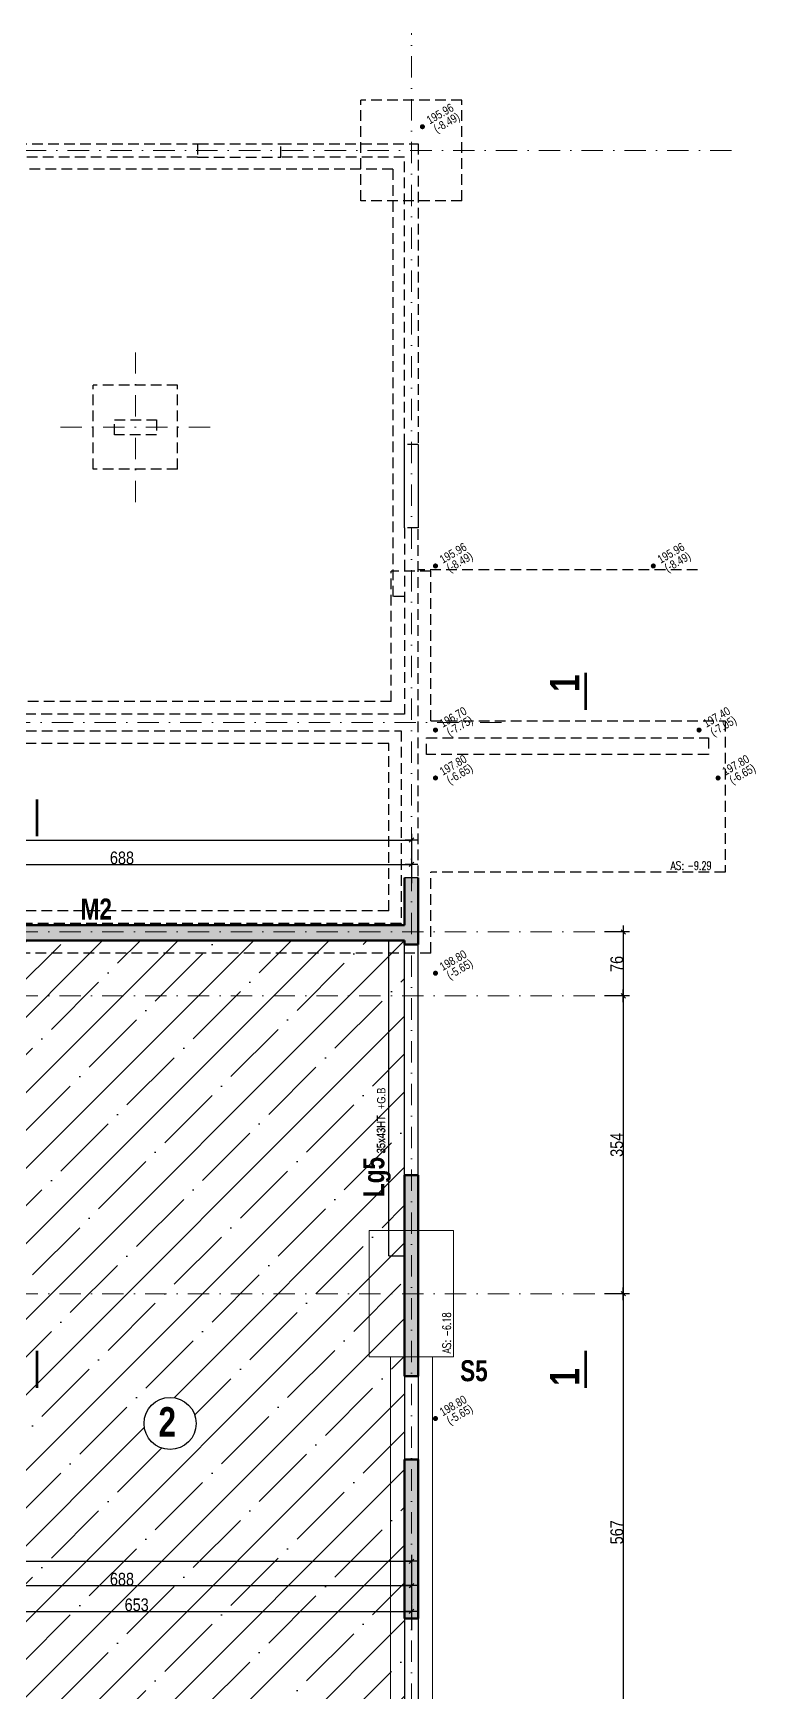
# Model space of a CAD drawing. Header units: centimetres. Extents: x 16433 to 114398, y -50094 to -12305.
# Drawn here: x 31432 to 32290, y -38168 to -36196 of the extents above; entities that cross this region are included whole.
import ezdxf
from ezdxf.enums import TextEntityAlignment as Align

# ---------------------------------------------------------------- set-up
doc = ezdxf.new("R2010")
doc.units = ezdxf.units.CM
doc.header["$LTSCALE"] = 0.5
doc.linetypes.add('CACHEX2', pattern=[19.05, 12.7, -6.35])
doc.linetypes.add('TIRETPTX2', pattern=[50.8, 25.4, -12.7, 0, -12.7])
doc.layers.get('DEFPOINTS').update_dxf_attribs({"linetype": 'CONTINUOUS'})
for name, color, linetype in [('01_cote_gen', 4, 'CONTINUOUS'), ('01_linteaux', 2, 'CONTINUOUS'), ('01_murs_sup', 2, 'CACHEX2'), ('01_poch_murs', 253, 'CONTINUOUS'), ('01_texte', 230, 'CONTINUOUS'), ('AA_COTES', 2, 'CONTINUOUS')]:
    doc.layers.add(name, color=color, linetype=linetype)
for name, color, linetype, lineweight in [('01_murs_coup', 5, 'CONTINUOUS', 60), ('01_sem', 42, 'CONTINUOUS', 15), ('01_tram_axes', 2, 'TIRETPTX2', 9)]:
    doc.layers.add(name, color=color, linetype=linetype, lineweight=lineweight)
doc.styles.add('impact', font='impact.ttf')
doc.styles.add('MATTE_TXT', font='arial.ttf')
doc.styles.add('SIMPLEX1', font='SIMPLEX.shx', dxfattribs={"width": 0.8, "height": 10})
doc.styles.add('STYLE2', font='ARIALN.TTF')
doc.dimstyles.new('JB50', dxfattribs={"dimscale": 0.1, "dimtxt": 150, "dimasz": 15, "dimexe": 0.1, "dimexo": 0.1, "dimgap": 0.09, "dimtad": 1, "dimdec": 1, "dimdsep": 46, "dimtxsty": 'STYLE2', "dimblk1": 'BOND_G', "dimblk2": 'BOND_D', "dimsah": 1, "dimcen": 1.5, "dimdle": 0.01, "dimse1": 1, "dimse2": 1, "dimclrd": 4, "dimclre": 2, "dimclrt": 6, "dimazin": 2, "dimtfac": 2.333333, "dimtdec": 1, "dimtix": 1, "dimtmove": 2, "dimatfit": 3, "dimldrblk": 'BOND_G', "dimfxl": 1, "dimtolj": 1, "dimtzin": 0, "dimarcsym": 0})

# ---------------------------------------------------------------- blocks, each defined once
blk = doc.blocks.new('BOND_G')
at = {"layer": 'AA_COTES', "color": 0}
for p, q in [((0, -5), (0, 15)), ((5, 0), (-5, 0)), ((1.8, 1.8), (-1.8, -1.8))]:
    blk.add_line(p, q, dxfattribs=at)
blk = doc.blocks.new('BOND_D')
at = {"layer": 'AA_COTES', "color": 0}
for p, q in [((5, 0), (-5, 0)), ((-1.8, -1.8), (1.8, 1.8)), ((0, 5), (0, -15))]:
    blk.add_line(p, q, dxfattribs=at)
blk = doc.blocks.new('*D3812')
at = {"layer": '01_cote_gen', "color": 4, "lineweight": -2, "ltscale": 2, "transparency": 16777216}
blk.add_line((32133, -37266), (32133, -37339), dxfattribs=at)
at = {"layer": 'DEFPOINTS', "color": 0, "ltscale": 2}
for p in [(32099.1, -37264.5), (32099.1, -37340.5), (32133, -37340.5)]:
    blk.add_point(p, dxfattribs=at)
at = {"layer": '01_cote_gen', "color": 4, "lineweight": -2, "ltscale": 2, "transparency": 16777216, "xscale": 1.5, "yscale": 1.5, "zscale": 1.5}
for name, p, rotation in [('BOND_G', (32133, -37264.5), 90), ('BOND_D', (32133, -37340.5), 270)]:
    blk.add_blockref(name, p, dxfattribs=dict(at, rotation=rotation))
at = {"layer": '01_cote_gen', "color": 6, "ltscale": 2, "transparency": 16777216, "insert": (32125.3, -37302.5), "char_height": 15, "attachment_point": 5, "rotation": 90, "style": 'STYLE2'}
blk.add_mtext('\\A1;76', dxfattribs=at)
blk = doc.blocks.new('*D3813')
at = {"layer": '01_cote_gen', "color": 4, "lineweight": -2, "ltscale": 2, "transparency": 16777216}
blk.add_line((32133, -37342), (32133, -37693), dxfattribs=at)
at = {"layer": 'DEFPOINTS', "color": 0, "ltscale": 2}
for p in [(32099.1, -37340.5), (32077.2, -37694.5), (32133, -37694.5)]:
    blk.add_point(p, dxfattribs=at)
at = {"layer": '01_cote_gen', "color": 4, "lineweight": -2, "ltscale": 2, "transparency": 16777216, "xscale": 1.5, "yscale": 1.5, "zscale": 1.5}
for name, p, rotation in [('BOND_G', (32133, -37340.5), 90), ('BOND_D', (32133, -37694.5), 270)]:
    blk.add_blockref(name, p, dxfattribs=dict(at, rotation=rotation))
at = {"layer": '01_cote_gen', "color": 6, "ltscale": 2, "transparency": 16777216, "insert": (32125.3, -37517.5), "char_height": 15, "attachment_point": 5, "rotation": 90, "style": 'STYLE2'}
blk.add_mtext('\\A1;354', dxfattribs=at)
blk = doc.blocks.new('*D3814')
at = {"layer": '01_cote_gen', "color": 4, "lineweight": -2, "ltscale": 2, "transparency": 16777216}
blk.add_line((32133, -37696), (32133, -38260.1), dxfattribs=at)
at = {"layer": 'DEFPOINTS', "color": 0, "ltscale": 2}
for p in [(32099.1, -37694.5), (32077.2, -38261.6), (32133, -38261.6)]:
    blk.add_point(p, dxfattribs=at)
at = {"layer": '01_cote_gen', "color": 4, "lineweight": -2, "ltscale": 2, "transparency": 16777216, "xscale": 1.5, "yscale": 1.5, "zscale": 1.5}
for name, p, rotation in [('BOND_G', (32133, -37694.5), 90), ('BOND_D', (32133, -38261.6), 270)]:
    blk.add_blockref(name, p, dxfattribs=dict(at, rotation=rotation))
at = {"layer": '01_cote_gen', "color": 6, "ltscale": 2, "transparency": 16777216, "insert": (32125.3, -37978.1), "char_height": 15, "attachment_point": 5, "rotation": 90, "style": 'STYLE2'}
blk.add_mtext('\\A1;567', dxfattribs=at)
blk = doc.blocks.new('*D3826')
at = {"layer": '01_cote_gen', "color": 4, "lineweight": -2, "ltscale": 2, "transparency": 16777216}
blk.add_line((31194.7, -37184.1), (31879.7, -37184.1), dxfattribs=at)
at = {"layer": 'DEFPOINTS', "color": 0, "ltscale": 2}
for p in [(31881.2, -37178.6), (31881.2, -37184.1), (31193.2, -37200.9)]:
    blk.add_point(p, dxfattribs=at)
at = {"layer": '01_cote_gen', "color": 4, "lineweight": -2, "ltscale": 2, "transparency": 16777216, "xscale": 1.5, "yscale": 1.5, "zscale": 1.5, "rotation": 180}
blk.add_blockref('BOND_G', (31193.2, -37184.1), dxfattribs=at)
at = {"layer": '01_cote_gen', "color": 4, "lineweight": -2, "ltscale": 2, "transparency": 16777216, "xscale": 1.5, "yscale": 1.5, "zscale": 1.5}
blk.add_blockref('BOND_D', (31881.2, -37184.1), dxfattribs=at)
at = {"layer": '01_cote_gen', "color": 6, "ltscale": 2, "transparency": 16777216, "insert": (31537.2, -37176.5), "char_height": 15, "attachment_point": 5, "style": 'STYLE2'}
blk.add_mtext('\\A1;688', dxfattribs=at)
blk = doc.blocks.new('*D3827')
at = {"layer": '01_cote_gen', "color": 4, "lineweight": -2, "ltscale": 2, "transparency": 16777216}
blk.add_line((30364.7, -37155.2), (31879.7, -37155.2), dxfattribs=at)
at = {"layer": 'DEFPOINTS', "color": 0, "ltscale": 2}
for p in [(30363.2, -37154), (31881.2, -37154), (31881.2, -37155.2)]:
    blk.add_point(p, dxfattribs=at)
at = {"layer": '01_cote_gen', "color": 4, "lineweight": -2, "ltscale": 2, "transparency": 16777216, "xscale": 1.5, "yscale": 1.5, "zscale": 1.5, "rotation": 180}
blk.add_blockref('BOND_G', (30363.2, -37155.2), dxfattribs=at)
at = {"layer": '01_cote_gen', "color": 4, "lineweight": -2, "ltscale": 2, "transparency": 16777216, "xscale": 1.5, "yscale": 1.5, "zscale": 1.5}
blk.add_blockref('BOND_D', (31881.2, -37155.2), dxfattribs=at)
at = {"layer": '01_cote_gen', "color": 6, "ltscale": 2, "transparency": 16777216, "insert": (31122.2, -37147.5), "char_height": 15, "attachment_point": 5, "style": 'STYLE2'}
blk.add_mtext('\\A1;1518', dxfattribs=at)
blk = doc.blocks.new('*D3830')
at = {"layer": '01_cote_gen', "color": 4, "lineweight": -2, "ltscale": 2, "transparency": 16777216}
blk.add_line((31194.7, -38041.5), (31879.7, -38041.5), dxfattribs=at)
at = {"layer": 'DEFPOINTS', "color": 0, "ltscale": 2}
for p in [(31193.2, -37960.1), (31881.2, -38041.5), (31881.2, -38130.1)]:
    blk.add_point(p, dxfattribs=at)
at = {"layer": '01_cote_gen', "color": 4, "lineweight": -2, "ltscale": 2, "transparency": 16777216, "xscale": 1.5, "yscale": 1.5, "zscale": 1.5, "rotation": 180}
blk.add_blockref('BOND_G', (31193.2, -38041.5), dxfattribs=at)
at = {"layer": '01_cote_gen', "color": 4, "lineweight": -2, "ltscale": 2, "transparency": 16777216, "xscale": 1.5, "yscale": 1.5, "zscale": 1.5}
blk.add_blockref('BOND_D', (31881.2, -38041.5), dxfattribs=at)
at = {"layer": '01_cote_gen', "color": 6, "ltscale": 2, "transparency": 16777216, "insert": (31537.2, -38033.9), "char_height": 15, "attachment_point": 5, "style": 'STYLE2'}
blk.add_mtext('\\A1;688', dxfattribs=at)
blk = doc.blocks.new('*D3831')
at = {"layer": '01_cote_gen', "color": 4, "lineweight": -2, "ltscale": 2, "transparency": 16777216}
blk.add_line((30364.7, -38012.6), (31879.7, -38012.6), dxfattribs=at)
at = {"layer": 'DEFPOINTS', "color": 0, "ltscale": 2}
for p in [(31881.2, -38012.6), (30363.2, -38021.8), (31881.2, -38029.7)]:
    blk.add_point(p, dxfattribs=at)
at = {"layer": '01_cote_gen', "color": 4, "lineweight": -2, "ltscale": 2, "transparency": 16777216, "xscale": 1.5, "yscale": 1.5, "zscale": 1.5, "rotation": 180}
blk.add_blockref('BOND_G', (30363.2, -38012.6), dxfattribs=at)
at = {"layer": '01_cote_gen', "color": 4, "lineweight": -2, "ltscale": 2, "transparency": 16777216, "xscale": 1.5, "yscale": 1.5, "zscale": 1.5}
blk.add_blockref('BOND_D', (31881.2, -38012.6), dxfattribs=at)
at = {"layer": '01_cote_gen', "color": 6, "ltscale": 2, "transparency": 16777216, "insert": (31122.2, -38004.9), "char_height": 15, "attachment_point": 5, "style": 'STYLE2'}
blk.add_mtext('\\A1;1518', dxfattribs=at)
blk = doc.blocks.new('*D3833')
at = {"layer": '01_cote_gen', "color": 4, "lineweight": -2, "ltscale": 2, "transparency": 16777216}
blk.add_line((31229.7, -38072.1), (31879.7, -38072.1), dxfattribs=at)
at = {"layer": 'DEFPOINTS', "color": 0, "ltscale": 2}
for p in [(31881.2, -38072.1), (31228.2, -38079.6), (31881.2, -38091.9)]:
    blk.add_point(p, dxfattribs=at)
at = {"layer": '01_cote_gen', "color": 4, "lineweight": -2, "ltscale": 2, "transparency": 16777216, "xscale": 1.5, "yscale": 1.5, "zscale": 1.5, "rotation": 180}
blk.add_blockref('BOND_G', (31228.2, -38072.1), dxfattribs=at)
at = {"layer": '01_cote_gen', "color": 4, "lineweight": -2, "ltscale": 2, "transparency": 16777216, "xscale": 1.5, "yscale": 1.5, "zscale": 1.5}
blk.add_blockref('BOND_D', (31881.2, -38072.1), dxfattribs=at)
at = {"layer": '01_cote_gen', "color": 6, "ltscale": 2, "transparency": 16777216, "insert": (31554.7, -38064.4), "char_height": 15, "attachment_point": 5, "style": 'STYLE2'}
blk.add_mtext('\\A1;653', dxfattribs=at)

msp = doc.modelspace()

# ---------------------------------------------------------------- hatches: boundary and pattern name
at = {"layer": '01_poch_murs', "ltscale": 2}
h = msp.add_hatch(color=256, dxfattribs=at)
h.dxf.hatch_style = 1
h.paths.add_polyline_path([(31202.168, -37365.545), (31184.165, -37365.545), (31184.164, -37902.568), (31202.164, -37902.568)])
h.paths.add_polyline_path([(31202.169, -37274.568), (31873.164, -37274.562), (31873.164, -37279.554), (31889.164, -37279.554), (31889.164, -37200.094), (31873.164, -37200.094), (31873.164, -37256.562), (31184.166, -37256.562), (31184.165, -37332.555), (30371.166, -37332.555), (30371.166, -37292.246), (30355.166, -37292.816), (30355.166, -37350.545), (30583.162, -37350.548), (30583.162, -37365.545), (30599.162, -37365.545), (30599.162, -37350.548), (31042.169, -37350.555), (31042.169, -37365.545), (31060.169, -37365.545), (31060.169, -37350.555), (31184.165, -37350.557), (31184.165, -37365.545), (31202.168, -37365.545)])
h.paths.add_polyline_path([(31060.169, -37365.545), (31042.169, -37365.545), (31042.169, -37814.557), (31060.169, -37814.557)])
at = {"layer": '01_poch_murs'}
h = msp.add_hatch(dxfattribs=at)
h.set_pattern_fill('ANSI35', color=256, scale=10)
h.paths.add_polyline_path([(31854.164, -37340.545), (31217.176, -37340.545), (31217.176, -37365.545), (31202.168, -37365.545), (31202.166, -37694.548), (31873.164, -37694.548), (31873.164, -37649.512), (31854.164, -37649.512)])
h.paths.add_polyline_path([(31854.164, -37289.512), (31217.176, -37289.512), (31217.176, -37340.545), (31854.164, -37340.545)], flags=17)
h.paths.add_polyline_path([(31854.164, -37274.562), (31202.169, -37274.568), (31202.168, -37340.545), (31217.176, -37340.545), (31217.176, -37289.512), (31854.164, -37289.512)])
h.paths.add_polyline_path([(31873.164, -37289.512), (31854.164, -37289.512), (31854.164, -37340.545), (31873.164, -37340.545)])
h.paths.add_polyline_path([(31873.164, -37279.554), (31873.164, -37274.562), (31854.164, -37274.562), (31854.164, -37289.512), (31873.164, -37289.512)])
h.paths.add_polyline_path([(31873.164, -37340.545), (31854.164, -37340.545), (31854.164, -37649.512), (31873.164, -37649.512), (31873.164, -37553.554)], flags=17)
h.paths.add_polyline_path([(31217.176, -37340.545), (31202.168, -37340.545), (31202.168, -37365.545), (31217.176, -37365.545)], flags=17)
h.paths.add_polyline_path([(31184.165, -37350.557), (31172.168, -37350.557), (31172.168, -37365.545), (31184.165, -37365.545)])
h.paths.add_polyline_path([(31184.165, -37365.545), (31172.168, -37365.545), (31172.168, -37649.511), (31184.165, -37649.512)])
h.paths.add_polyline_path([(31172.168, -37365.545), (31066.17, -37365.545), (31066.17, -37649.512), (31060.169, -37649.512), (31060.169, -37694.548), (31184.165, -37694.548), (31184.165, -37649.512), (31172.168, -37649.511)])
h.paths.add_polyline_path([(31172.168, -37350.557), (31066.17, -37350.555), (31066.17, -37365.545), (31172.168, -37365.545)])
h.paths.add_polyline_path([(31066.17, -37365.545), (31060.169, -37365.545), (31060.169, -37649.512), (31066.17, -37649.512)])
h.paths.add_polyline_path([(31042.169, -37350.555), (31036.17, -37350.555), (31036.17, -37365.545), (31042.169, -37365.545)])
h.paths.add_polyline_path([(31042.169, -37365.545), (31036.17, -37365.545), (31036.17, -37649.512), (31042.169, -37649.512)])
h.paths.add_polyline_path([(31036.17, -37365.545), (30603.162, -37365.545), (30603.162, -37635.548), (30599.162, -37635.548), (30591.162, -37635.548), (30591.162, -37694.548), (31042.169, -37694.548), (31042.169, -37649.512), (31036.17, -37649.512)])
h.paths.add_polyline_path([(31036.17, -37350.555), (30603.162, -37350.548), (30603.162, -37365.545), (31036.17, -37365.545)])
h.paths.add_polyline_path([(30591.162, -37635.548), (30497.169, -37635.548), (30398.169, -37635.548), (30371.166, -37635.548), (30371.166, -37694.548), (30591.162, -37694.548)])
h.paths.add_polyline_path([(31060.169, -37814.557), (31051.17, -37814.557), (31051.17, -37916.554), (31060.169, -37916.554)])
h.paths.add_polyline_path([(31051.17, -37814.557), (31042.169, -37814.557), (31042.169, -37916.554), (31051.17, -37916.554)])
h.paths.add_polyline_path([(31193.166, -37902.568), (31184.164, -37902.568), (31184.165, -38004.565), (31193.166, -38004.565)], flags=17)
h.paths.add_polyline_path([(31202.164, -37902.568), (31193.166, -37902.568), (31193.166, -38004.565), (31202.165, -38004.565)])
h.paths.add_polyline_path([(31184.164, -38794.196), (31025.169, -38794.196), (31025.169, -38997.546), (31075.166, -38997.616), (31177.165, -38997.546), (31184.164, -38997.546)])
h.paths.add_polyline_path([(31184.164, -38744.196), (31060.169, -38744.196), (31060.169, -38764.543), (31051.17, -38764.543), (31051.17, -38794.196), (31184.164, -38794.196)])
h.paths.add_polyline_path([(31051.17, -38764.543), (31025.169, -38764.543), (31025.169, -38794.196), (31051.17, -38794.196)])
h.paths.add_polyline_path([(31219.167, -38270.567), (31193.166, -38270.567), (31193.166, -38446.558), (31219.167, -38446.563)])
edge = h.paths.add_edge_path()
edge.add_arc((30728.016, -37848.736), 30.98, 0, 360)
h.paths.add_polyline_path([(31042.169, -37694.548), (30371.166, -37694.548), (30371.166, -37746.548), (30371.166, -37845.548), (30371.166, -38167.549), (31042.169, -38167.549), (31042.169, -37916.554), (31042.169, -37814.557)])
edge = h.paths.add_edge_path()
edge.add_arc((31594.389, -37848.736), 30.98, 0, 360)
h.paths.add_polyline_path([(31873.164, -37891.558), (31873.164, -37792.558), (31873.164, -37694.548), (31202.166, -37694.548), (31202.164, -37902.568), (31202.165, -38004.565), (31202.164, -38252.567), (31873.164, -38252.567), (31873.164, -38179.563), (31873.164, -38080.563)])
edge = h.paths.add_edge_path()
edge.add_arc((31124.691, -37935.201), 30.98, 0, 360)
h.paths.add_polyline_path([(31184.164, -37902.568), (31184.165, -37694.548), (31060.169, -37694.548), (31060.169, -37814.557), (31060.169, -37916.554), (31060.169, -38744.196), (31184.164, -38744.196), (31184.164, -38705.553), (31184.164, -38603.556), (31184.164, -38446.557), (31193.166, -38446.558), (31193.166, -38270.567), (31184.164, -38270.567), (31184.164, -38004.565)])
at = {"layer": '01_poch_murs', "ltscale": 2}
h = msp.add_hatch(color=256, dxfattribs=at)
h.dxf.hatch_style = 1
h.paths.add_polyline_path([(31202.164, -38004.565), (31184.164, -38004.565), (31184.164, -38270.567), (31219.167, -38270.567), (31219.167, -38446.563), (31184.164, -38446.557), (31184.164, -38603.556), (31202.164, -38603.555), (31202.164, -38464.558), (31237.167, -38464.557), (31237.167, -38270.567), (31873.164, -38270.567), (31873.164, -38385.568), (31889.164, -38385.568), (31889.164, -38179.563), (31873.164, -38179.563), (31873.164, -38252.567), (31202.164, -38252.567)])
h.paths.add_polyline_path([(31889.164, -37891.558), (31873.164, -37891.558), (31873.164, -38080.563), (31889.164, -38080.563)])
h.paths.add_polyline_path([(31889.164, -37553.554), (31873.164, -37553.554), (31873.164, -37792.558), (31889.164, -37792.558)])
h.paths.add_polyline_path([(30599.162, -37468.55), (30583.162, -37468.55), (30583.162, -37619.548), (30497.169, -37619.548), (30497.169, -37635.548), (30599.162, -37635.548)])
h.paths.add_polyline_path([(30371.166, -37635.548), (30398.169, -37635.548), (30398.169, -37619.548), (30355.166, -37619.548), (30355.166, -37746.548), (30371.166, -37746.548)])
h.paths.add_polyline_path([(31060.169, -37916.554), (31042.169, -37916.554), (31042.169, -38167.549), (30371.166, -38167.549), (30371.166, -37845.548), (30355.166, -37845.548), (30355.166, -38209.545), (30375.166, -38209.545), (30375.166, -38185.549), (31042.209, -38185.549), (31042.169, -38748.543), (31007.169, -38748.543), (31007.169, -38997.546), (30856.162, -38997.616), (30856.162, -39015.616), (31075.168, -39015.616), (31075.166, -38997.616), (31025.169, -38997.546), (31025.169, -38764.543), (31060.169, -38764.543)])

# ---------------------------------------------------------------- linework, layer by layer
at = {"layer": '01_linteaux'}
for p, q in [((31873.176, -36784.099), (31873.176, -36685.099)), ((31889.176, -36685.099), (31889.176, -36784.099)), ((31854.164, -37649.512), (31854.164, -37274.512)), ((31873.164, -37553.554), (31873.164, -37279.554)), ((31889.164, -37553.554), (31889.164, -37279.554)), ((31854.164, -37649.512), (31873.164, -37649.512)), ((31873.164, -37792.558), (31873.164, -37891.558)), ((31889.164, -37792.558), (31889.164, -37891.558)), ((31873.164, -38080.563), (31873.164, -38179.563)), ((31889.164, -38080.563), (31889.164, -38179.563))]:
    msp.add_line(p, q, dxfattribs=at)
at = {"layer": '01_murs_coup'}
for p, q in [((31873.164, -37256.562), (31873.164, -37200.094)), ((31889.164, -37279.554), (31889.164, -37200.094)), ((31184.166, -37256.562), (31873.164, -37256.562)), ((31873.164, -37274.562), (31202.169, -37274.568)), ((31873.164, -37279.554), (31873.164, -37274.562)), ((31889.164, -37279.554), (31873.164, -37279.554)), ((31873.164, -37553.554), (31889.164, -37553.554)), ((31873.164, -37792.558), (31873.164, -37553.554)), ((31889.164, -37553.554), (31889.164, -37792.558)), ((31889.164, -37792.558), (31873.164, -37792.558)), ((31873.164, -37891.558), (31889.164, -37891.558)), ((31873.164, -38080.563), (31873.164, -37891.558)), ((31889.164, -37891.558), (31889.164, -38080.563)), ((31889.164, -38080.563), (31873.164, -38080.563))]:
    msp.add_line(p, q, dxfattribs=at)
at = {"layer": '01_murs_sup', "ltscale": 2}
for p, q in [((31941.176, -36275.545), (31821.176, -36275.545)), ((31821.176, -36395.545), (31821.176, -36275.545)), ((31941.176, -36395.545), (31941.176, -36275.545)), ((31335.158, -36327.545), (31627.173, -36327.545)), ((31627.173, -36327.545), (31627.173, -36343.545)), ((31627.173, -36327.545), (31726.182, -36327.545)), ((31726.182, -36327.545), (31889.176, -36327.545)), ((31726.182, -36343.545), (31726.182, -36327.545)), ((31889.176, -36327.545), (31889.176, -36685.099)), ((31859.176, -36357.545), (30371.166, -36357.545)), ((31627.173, -36343.545), (31335.158, -36343.545)), ((31627.173, -36343.545), (31726.182, -36343.545)), ((31873.176, -36343.545), (31726.182, -36343.545)), ((31859.176, -36357.545), (31859.176, -36865.545)), ((31873.176, -36685.099), (31873.176, -36343.545)), ((31941.176, -36395.545), (31821.176, -36395.545)), ((31503.18, -36714.544), (31503.18, -36614.544)), ((31603.18, -36614.544), (31503.18, -36614.544)), ((31603.18, -36714.544), (31603.18, -36614.544)), ((31528.172, -36673.544), (31528.18, -36655.54)), ((31528.18, -36655.54), (31578.18, -36655.544)), ((31578.18, -36655.544), (31578.179, -36673.544)), ((31578.179, -36673.544), (31528.172, -36673.544)), ((31889.176, -36685.099), (31873.176, -36685.099)), ((31603.18, -36714.544), (31503.18, -36714.544)), ((31889.176, -36784.099), (31873.176, -36784.099)), ((31873.176, -36784.099), (31873.176, -37005.545)), ((31889.176, -37274.512), (31889.176, -36784.099)), ((31904.176, -36835.545), (31857.145, -36835.545)), ((31857.145, -36990.545), (31857.145, -36835.545)), ((32221.078, -36834.099), (31889.176, -36834.099)), ((31904.176, -37013.599), (31904.176, -36835.545)), ((31873.176, -36865.545), (31859.176, -36865.545)), ((31873.176, -37005.545), (30371.166, -37005.545)), ((31857.145, -36990.545), (30388.166, -36990.545)), ((30375.166, -37025.545), (31869.176, -37025.545)), ((31869.176, -37025.545), (31869.176, -37254.512)), ((31904.176, -37013.599), (32254.199, -37013.547)), ((32254.199, -37013.547), (32254.199, -37193.55)), ((31854.176, -37040.545), (30388.166, -37040.545)), ((31854.176, -37239.512), (31854.176, -37040.545)), ((31899.176, -37053.55), (31899.19, -37033.6)), ((31899.19, -37033.6), (32234.199, -37033.55)), ((32234.199, -37033.55), (32234.199, -37053.55)), ((32234.199, -37053.55), (31899.176, -37053.55)), ((32254.199, -37193.55), (31904.176, -37193.55)), ((31904.176, -37289.512), (31904.176, -37193.55)), ((31854.176, -37239.512), (31167.176, -37239.512)), ((31869.176, -37254.512), (31182.176, -37254.512)), ((31904.176, -37289.512), (31217.176, -37289.512))]:
    msp.add_line(p, q, dxfattribs=at)
at = {"layer": '01_murs_sup', "ltscale": 2, "const_width": 3}
msp.add_lwpolyline([(31908.287, -36829.438, 1), (31911.287, -36829.438, 1)], format="xyb", close=True, dxfattribs=at)
at = {"layer": '01_poch_murs', "ltscale": 2}
msp.add_line((31889.164, -37200.094), (31873.164, -37200.094), dxfattribs=at)
at = {"layer": '01_sem', "ltscale": 2}
for p, q in [((31831.176, -37619.512), (31931.176, -37619.512)), ((31831.176, -37769.512), (31831.176, -37619.512)), ((31931.176, -37769.512), (31931.176, -37619.512)), ((31931.176, -37769.512), (31831.176, -37769.512)), ((31856.176, -38236.567), (31856.176, -37769.512)), ((31906.176, -39001.592), (31906.176, -37769.512))]:
    msp.add_line(p, q, dxfattribs=at)
at = {"layer": '01_texte', "const_width": 3}
for points in [[(31892.764, -36307.267, 1), (31895.764, -36307.267, 1)], [(32167.177, -36829.438, 1), (32170.177, -36829.438, 1)], [(31908.287, -37024.45, 1), (31911.287, -37024.45, 1)], [(32221.507, -37024.45, 1), (32224.507, -37024.45, 1)], [(31908.287, -37081.46, 1), (31911.287, -37081.46, 1)], [(32244.146, -37081.46, 1), (32247.146, -37081.46, 1)], [(31908.287, -37313.537, 1), (31911.287, -37313.537, 1)], [(31908.287, -37842.882, 1), (31911.287, -37842.882, 1)]]:
    msp.add_lwpolyline(points, format="xyb", close=True, dxfattribs=at)
for points in [[(32088.385, -36956.418), (32088.385, -37000.67)], [(31436.275, -37106.719), (31436.275, -37150.971)], [(31436.275, -37762.393), (31436.275, -37806.645)], [(32088.385, -37762.393), (32088.385, -37806.645)]]:
    msp.add_lwpolyline(points, dxfattribs=at)
at = {"layer": '01_texte'}
msp.add_circle((31594.389, -37848.736), 30.98, dxfattribs=at)
at = {"layer": '01_tram_axes', "ltscale": 2}
for p, q in [((31881.176, -39099.364), (31881.176, -36196.077)), ((32261.567, -36335.545), (30227.886, -36335.545)), ((31553.18, -36753.427), (31553.18, -36575.66)), ((31642.063, -36664.544), (31464.297, -36664.544)), ((31988.169, -37015.545), (30101.712, -37015.545)), ((32099.064, -37264.512), (31147.263, -37264.512)), ((32099.064, -37340.545), (30101.712, -37340.545)), ((32099.064, -37694.548), (30101.712, -37694.548))]:
    msp.add_line(p, q, dxfattribs=at)

# ---------------------------------------------------------------- texts
at = {"layer": '01_texte'}
for s, rotation, style, width, p in [('195.96', 30, 'MATTE_TXT', 0.8, (31919.215, -36298.791)), ('(-8.49)', 30, 'MATTE_TXT', 0.8, (31927.027, -36309.269)), ('195.96', 30, 'MATTE_TXT', 0.8, (31934.738, -36820.962)), ('195.96', 30, 'MATTE_TXT', 0.8, (32193.628, -36820.962)), ('(-8.49)', 30, 'MATTE_TXT', 0.8, (31942.55, -36831.44)), ('(-8.49)', 30, 'MATTE_TXT', 0.8, (32201.44, -36831.44)), ('196.70', 30, 'MATTE_TXT', 0.8, (31934.738, -37015.974)), ('(-7.75)', 30, 'MATTE_TXT', 0.8, (31942.55, -37026.452)), ('197.40', 30, 'MATTE_TXT', 0.8, (32247.959, -37015.974)), ('(-7.05)', 30, 'MATTE_TXT', 0.8, (32255.771, -37026.452)), ('197.80', 30, 'MATTE_TXT', 0.8, (31934.738, -37072.985)), ('(-6.65)', 30, 'MATTE_TXT', 0.8, (31942.55, -37083.463)), ('197.80', 30, 'MATTE_TXT', 0.8, (32270.597, -37072.985)), ('(-6.65)', 30, 'MATTE_TXT', 0.8, (32278.409, -37083.463)), ('198.80', 30, 'MATTE_TXT', 0.8, (31934.738, -37305.061)), ('(-5.65)', 30, 'MATTE_TXT', 0.8, (31942.55, -37315.539)), ('+G.B', 90, 'MATTE_TXT', 0.8, (31853.322, -37462.367)), ('35x43HT', 90, 'MATTE_TXT', 0.8, (31852.879, -37504.823)), ('35x43HT', 90, 'MATTE_TXT', 0.8, (31853.322, -37505.266)), ('-6.18', 90, 'SIMPLEX1', 0.7, (31931.218, -37731.152)), ('AS:', 90, 'SIMPLEX1', 0.8, (31931.218, -37757.429)), ('198.80', 30, 'MATTE_TXT', 0.8, (31934.738, -37834.407)), ('(-5.65)', 30, 'MATTE_TXT', 0.8, (31942.55, -37844.885))]:
    msp.add_text(s, height=10, rotation=rotation, dxfattribs=dict(at, style=style, width=width)).set_placement(p, align=Align.BOTTOM_CENTER)
at = {"layer": '01_texte', "style": 'impact'}
for s, height, p in [('1', 35, (32091.238, -36968.762)), ('Lg5', 25, (31856.508, -37555.818)), ('1', 35, (32091.238, -37793.564))]:
    msp.add_text(s, height=height, rotation=90, dxfattribs=at).set_placement(p, align=Align.BOTTOM_CENTER)
at = {"layer": '01_texte', "style": 'SIMPLEX1'}
for s, width, p in [('AS:', 0.8, (32197.259, -37193.65)), ('-9.29', 0.7, (32223.536, -37193.65))]:
    msp.add_text(s, height=10, dxfattribs=dict(at, width=width)).set_placement(p, align=Align.BOTTOM_CENTER)
at = {"layer": '01_texte', "style": 'impact'}
for s, p in [('M2', (31506.734, -37257.24)), ('S5', (31955.504, -37806.057))]:
    msp.add_text(s, height=25, dxfattribs=at).set_placement(p, align=Align.BOTTOM_CENTER)
msp.add_text('2', height=35, dxfattribs=at).set_placement((31591.05, -37846.855), align=Align.MIDDLE_CENTER)

# ---------------------------------------------------------------- dimensions: what is measured, and where the dimension line sits
at = {"layer": '01_cote_gen', "ltscale": 2}
for base, p1, p2, picture, middle in [((31881.176, -37155.205), (30363.166, -37153.971), (31881.176, -37153.971), '*D3827', (31122.171, -37147.537)), ((31881.176, -37184.138), (31193.166, -37200.855), (31881.176, -37178.647), '*D3826', (31537.171, -37176.47)), ((31881.176, -38041.523), (31193.166, -37960.061), (31881.176, -38130.063), '*D3830', (31537.171, -38033.855)), ((31881.176, -38012.58), (30363.166, -38021.755), (31881.176, -38029.683), '*D3831', (31122.171, -38004.912)), ((31881.176, -38072.089), (31228.167, -38079.589), (31881.176, -38091.875), '*D3833', (31554.672, -38064.422))]:
    dim = msp.add_linear_dim(base=base, p1=p1, p2=p2, dimstyle='JB50', dxfattribs=at)
    dim.commit()
    dim.dimension.update_dxf_attribs({"geometry": picture, "text_midpoint": middle})
for base, p1, p2, picture, middle in [((32132.995, -37340.545), (32099.064, -37264.512), (32099.064, -37340.545), '*D3812', (32125.327, -37302.528)), ((32132.995, -37694.548), (32099.064, -37340.545), (32077.161, -37694.548), '*D3813', (32125.327, -37517.546)), ((32132.995, -38261.567), (32099.064, -37694.548), (32077.161, -38261.567), '*D3814', (32125.327, -37978.057))]:
    dim = msp.add_linear_dim(base=base, p1=p1, p2=p2, angle=90, dimstyle='JB50', dxfattribs=at)
    dim.commit()
    dim.dimension.update_dxf_attribs({"geometry": picture, "text_midpoint": middle})

doc.saveas('drawing.dxf')
